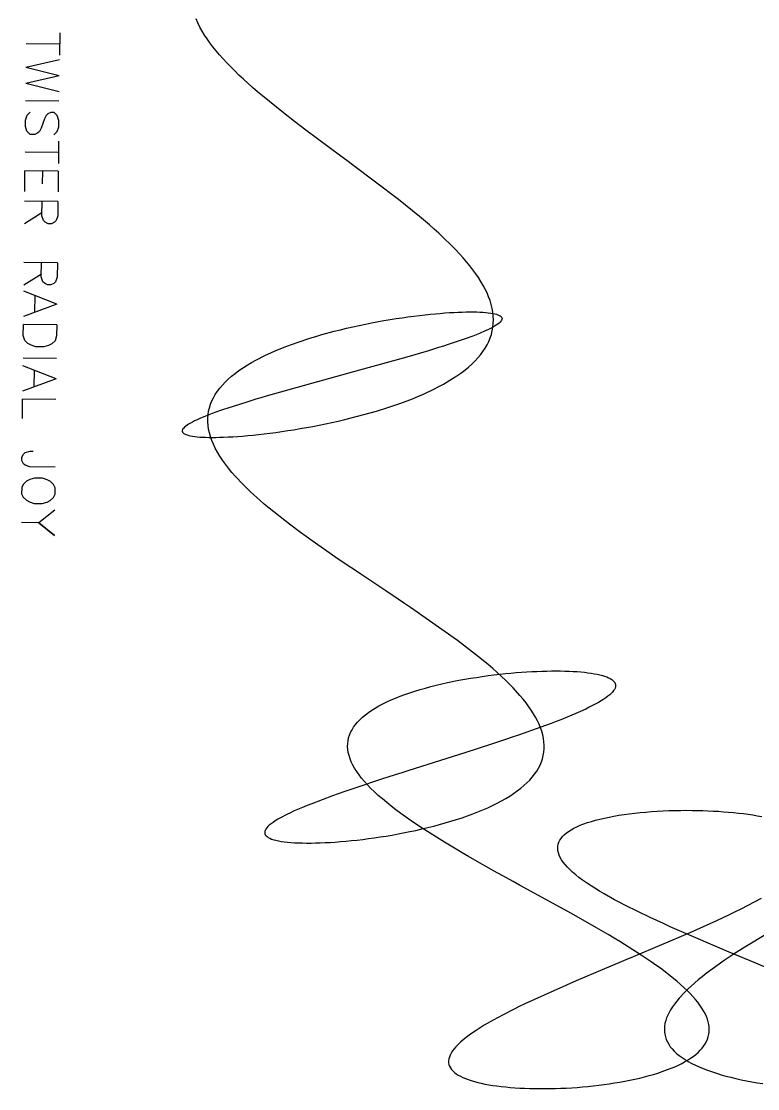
# Model space of a CAD drawing. Extents: x -41 to 52, y -51 to 59.
# Drawn here: x -41 to 4.4, y -50.7 to 15.1 of the extents above; entities that cross this region are included whole.
import ezdxf

# ---------------------------------------------------------------- set-up
doc = ezdxf.new("R2010")
doc.units = 0
doc.layers.add('LAYER1', color=7, linetype='CONTINUOUS')

msp = doc.modelspace()

# ---------------------------------------------------------------- linework, layer by layer
at = {"layer": 'LAYER1', "color": 175}
for p, q in [((-30.101, 14.953), (-30.212, 15.202)), ((-29.974, 14.7), (-30.101, 14.953)), ((-29.831, 14.446), (-29.974, 14.7)), ((-29.686, 14.209), (-29.831, 14.446)), ((-29.528, 13.97), (-29.686, 14.209)), ((-29.357, 13.729), (-29.528, 13.97)), ((-29.174, 13.487), (-29.357, 13.729)), ((-28.978, 13.243), (-29.174, 13.487)), ((-28.771, 12.997), (-28.978, 13.243)), ((-28.552, 12.749), (-28.771, 12.997)), ((-28.322, 12.5), (-28.552, 12.749)), ((-27.83, 11.997), (-28.322, 12.5)), ((-27.568, 11.744), (-27.83, 11.997)), ((-27.297, 11.489), (-27.568, 11.744)), ((-26.728, 10.975), (-27.297, 11.489)), ((-26.431, 10.717), (-26.728, 10.975)), ((-26.125, 10.458), (-26.431, 10.717)), ((-24.835, 9.411), (-26.125, 10.458)), ((-24.154, 8.883), (-24.835, 9.411)), ((-23.807, 8.618), (-24.154, 8.883)), ((-23.456, 8.353), (-23.807, 8.618)), ((-22.024, 7.287), (-23.456, 8.353)), ((-21.298, 6.753), (-22.024, 7.287)), ((-20.935, 6.486), (-21.298, 6.753)), ((-20.572, 6.219), (-20.935, 6.486)), ((-17.752, 4.093), (-20.572, 6.219)), ((-16.451, 3.043), (-17.752, 4.093)), ((-15.842, 2.524), (-16.451, 3.043)), ((-15.55, 2.266), (-15.842, 2.524)), ((-15.266, 2.009), (-15.55, 2.266)), ((-14.226, 0.993), (-15.266, 2.009)), ((-13.768, 0.494), (-14.226, 0.993)), ((-13.555, 0.246), (-13.768, 0.494)), ((-13.355, 0.001), (-13.555, 0.246)), ((-12.99, -0.486), (-13.355, 0.001)), ((-12.826, -0.726), (-12.99, -0.486)), ((-12.675, -0.965), (-12.826, -0.726)), ((-12.537, -1.201), (-12.675, -0.965)), ((-12.412, -1.436), (-12.537, -1.201)), ((-12.3, -1.669), (-12.412, -1.436)), ((-12.202, -1.899), (-12.3, -1.669)), ((-12.112, -2.144), (-12.202, -1.899)), ((-12.038, -2.386), (-12.112, -2.144)), ((-11.981, -2.625), (-12.038, -2.386)), ((-11.939, -2.862), (-11.981, -2.625)), ((-18.266, -3.312), (-17.894, -3.252)), ((-17.894, -3.252), (-17.527, -3.197)), ((-17.527, -3.197), (-17.164, -3.145)), ((-17.164, -3.145), (-16.808, -3.098)), ((-16.808, -3.098), (-16.459, -3.055)), ((-16.459, -3.055), (-16.116, -3.015)), ((-16.116, -3.015), (-15.781, -2.98)), ((-15.781, -2.98), (-15.477, -2.951)), ((-15.477, -2.951), (-15.179, -2.925)), ((-15.179, -2.925), (-14.891, -2.902)), ((-14.891, -2.902), (-14.611, -2.883)), ((-14.611, -2.883), (-14.34, -2.867)), ((-14.34, -2.867), (-14.078, -2.855)), ((-14.078, -2.855), (-13.827, -2.845)), ((-13.827, -2.845), (-13.586, -2.839)), ((-13.586, -2.839), (-13.355, -2.837)), ((-13.355, -2.837), (-13.136, -2.837)), ((-13.136, -2.837), (-12.929, -2.841)), ((-12.929, -2.841), (-12.733, -2.848)), ((-12.733, -2.848), (-12.549, -2.858)), ((-12.549, -2.858), (-12.378, -2.871)), ((-12.378, -2.871), (-12.22, -2.888)), ((-12.22, -2.888), (-12.074, -2.907)), ((-12.074, -2.907), (-11.942, -2.929)), ((-11.942, -2.929), (-11.823, -2.955)), ((-11.914, -3.096), (-11.939, -2.862)), ((-11.904, -3.327), (-11.914, -3.096)), ((-11.823, -2.955), (-11.717, -2.983)), ((-11.717, -2.983), (-11.626, -3.014)), ((-11.626, -3.014), (-11.548, -3.048)), ((-11.548, -3.048), (-11.484, -3.084)), ((-11.484, -3.084), (-11.435, -3.124)), ((-11.435, -3.124), (-11.4, -3.166)), ((-11.4, -3.166), (-11.379, -3.21)), ((-11.372, -3.258), (-11.38, -3.308)), ((-11.379, -3.21), (-11.372, -3.258)), ((-21.707, -4.031), (-21.325, -3.935)), ((-21.325, -3.935), (-20.941, -3.842)), ((-20.941, -3.842), (-20.17, -3.67)), ((-20.17, -3.67), (-19.786, -3.59)), ((-19.786, -3.59), (-19.402, -3.515)), ((-19.402, -3.515), (-18.642, -3.375)), ((-18.642, -3.375), (-18.266, -3.312)), ((-12.242, -3.936), (-12.404, -4.01)), ((-12.094, -3.863), (-12.242, -3.936)), ((-11.959, -3.793), (-12.094, -3.863)), ((-11.975, -4.003), (-11.935, -3.781)), ((-11.837, -3.724), (-11.959, -3.793)), ((-11.935, -3.781), (-11.911, -3.555)), ((-11.911, -3.555), (-11.904, -3.327)), ((-11.729, -3.658), (-11.837, -3.724)), ((-11.636, -3.594), (-11.729, -3.658)), ((-11.556, -3.532), (-11.636, -3.594)), ((-11.491, -3.472), (-11.556, -3.532)), ((-11.44, -3.415), (-11.491, -3.472)), ((-11.403, -3.36), (-11.44, -3.415)), ((-11.38, -3.308), (-11.403, -3.36)), ((-23.93, -4.694), (-23.207, -4.457)), ((-23.207, -4.457), (-22.838, -4.344)), ((-22.838, -4.344), (-22.465, -4.236)), ((-22.465, -4.236), (-21.707, -4.031)), ((-13.639, -4.495), (-14.691, -4.85)), ((-13.179, -4.327), (-13.639, -4.495)), ((-12.967, -4.245), (-13.179, -4.327)), ((-12.767, -4.165), (-12.967, -4.245)), ((-12.404, -4.01), (-12.767, -4.165)), ((-12.19, -4.652), (-12.102, -4.439)), ((-12.102, -4.439), (-12.03, -4.223)), ((-12.03, -4.223), (-11.975, -4.003)), ((-25.617, -5.358), (-25.296, -5.217)), ((-25.296, -5.217), (-24.628, -4.948)), ((-24.628, -4.948), (-24.283, -4.819)), ((-24.283, -4.819), (-23.93, -4.694)), ((-15.897, -5.225), (-17.23, -5.617)), ((-15.277, -5.036), (-15.897, -5.225)), ((-14.979, -4.942), (-15.277, -5.036)), ((-14.691, -4.85), (-14.979, -4.942)), ((-12.549, -5.272), (-12.414, -5.069)), ((-12.414, -5.069), (-12.294, -4.862)), ((-12.294, -4.862), (-12.19, -4.652)), ((-26.802, -5.959), (-26.522, -5.803)), ((-26.522, -5.803), (-25.929, -5.502)), ((-25.929, -5.502), (-25.617, -5.358)), ((-17.23, -5.617), (-20.146, -6.431)), ((-13.239, -6.051), (-13.044, -5.862)), ((-13.044, -5.862), (-12.864, -5.669)), ((-12.864, -5.669), (-12.699, -5.472)), ((-12.699, -5.472), (-12.549, -5.272)), ((-27.804, -6.621), (-27.572, -6.45)), ((-27.572, -6.45), (-27.071, -6.119)), ((-27.071, -6.119), (-26.802, -5.959)), ((-20.516, -6.532), (-20.887, -6.634)), ((-20.146, -6.431), (-20.516, -6.532)), ((-13.905, -6.599), (-13.669, -6.42)), ((-13.669, -6.42), (-13.447, -6.237)), ((-13.447, -6.237), (-13.239, -6.051)), ((-28.592, -7.342), (-28.416, -7.156)), ((-28.416, -7.156), (-28.226, -6.974)), ((-28.226, -6.974), (-28.022, -6.796)), ((-28.022, -6.796), (-27.804, -6.621)), ((-21.63, -6.837), (-23.106, -7.241)), ((-20.887, -6.634), (-21.63, -6.837)), ((-14.972, -7.277), (-14.414, -6.946)), ((-14.414, -6.946), (-14.153, -6.774)), ((-14.153, -6.774), (-13.905, -6.599)), ((-29.029, -7.919), (-28.899, -7.723)), ((-28.899, -7.723), (-28.753, -7.531)), ((-28.753, -7.531), (-28.592, -7.342)), ((-23.106, -7.241), (-25.895, -8.028)), ((-16.217, -7.895), (-15.574, -7.594)), ((-15.574, -7.594), (-15.268, -7.438)), ((-15.268, -7.438), (-14.972, -7.277)), ((-29.391, -8.735), (-29.325, -8.526)), ((-29.325, -8.526), (-29.242, -8.32)), ((-29.242, -8.32), (-29.144, -8.118)), ((-29.144, -8.118), (-29.029, -7.919)), ((-27.145, -8.403), (-28.26, -8.76)), ((-26.535, -8.218), (-27.145, -8.403)), ((-26.218, -8.123), (-26.535, -8.218)), ((-25.895, -8.028), (-26.218, -8.123)), ((-17.972, -8.579), (-17.606, -8.45)), ((-17.606, -8.45), (-16.896, -8.18)), ((-16.896, -8.18), (-16.552, -8.04)), ((-16.552, -8.04), (-16.217, -7.895)), ((-29.425, -9.175), (-29.624, -9.253)), ((-29.491, -9.38), (-29.475, -9.162)), ((-29.475, -9.162), (-29.441, -8.947)), ((-29.441, -8.947), (-29.391, -8.735)), ((-29.214, -9.095), (-29.425, -9.175)), ((-28.759, -8.93), (-29.214, -9.095)), ((-28.514, -8.846), (-28.759, -8.93)), ((-28.26, -8.76), (-28.514, -8.846)), ((-20.662, -9.367), (-19.876, -9.162)), ((-19.876, -9.162), (-19.487, -9.054)), ((-19.487, -9.054), (-19.101, -8.941)), ((-19.101, -8.941), (-18.343, -8.704)), ((-18.343, -8.704), (-17.972, -8.579)), ((-30.766, -9.812), (-30.849, -9.872)), ((-30.669, -9.749), (-30.766, -9.812)), ((-30.559, -9.684), (-30.669, -9.749)), ((-30.435, -9.617), (-30.559, -9.684)), ((-30.298, -9.548), (-30.435, -9.617)), ((-30.149, -9.477), (-30.298, -9.548)), ((-29.986, -9.404), (-30.149, -9.477)), ((-29.624, -9.253), (-29.986, -9.404)), ((-29.491, -9.601), (-29.491, -9.38)), ((-29.475, -9.825), (-29.491, -9.601)), ((-29.441, -10.052), (-29.475, -9.825)), ((-23.032, -9.883), (-22.64, -9.807)), ((-22.64, -9.807), (-22.245, -9.728)), ((-22.245, -9.728), (-21.453, -9.556)), ((-21.453, -9.556), (-21.057, -9.463)), ((-21.057, -9.463), (-20.662, -9.367)), ((-31.043, -10.092), (-31.057, -10.141)), ((-31.057, -10.141), (-31.057, -10.188)), ((-31.057, -10.188), (-31.043, -10.232)), ((-31.016, -10.041), (-31.043, -10.092)), ((-31.043, -10.232), (-31.015, -10.273)), ((-30.974, -9.987), (-31.016, -10.041)), ((-31.015, -10.273), (-30.972, -10.312)), ((-30.918, -9.931), (-30.974, -9.987)), ((-30.972, -10.312), (-30.916, -10.349)), ((-30.849, -9.872), (-30.918, -9.931)), ((-30.916, -10.349), (-30.847, -10.382)), ((-30.847, -10.382), (-30.763, -10.413)), ((-30.763, -10.413), (-30.666, -10.441)), ((-30.666, -10.441), (-30.556, -10.466)), ((-30.556, -10.466), (-30.432, -10.489)), ((-30.432, -10.489), (-30.295, -10.508)), ((-30.295, -10.508), (-30.146, -10.525)), ((-29.391, -10.281), (-29.441, -10.052)), ((-29.325, -10.514), (-29.391, -10.281)), ((-27.955, -10.521), (-27.657, -10.501)), ((-27.657, -10.501), (-27.349, -10.477)), ((-27.349, -10.477), (-27.031, -10.45)), ((-27.031, -10.45), (-26.703, -10.418)), ((-26.703, -10.418), (-26.366, -10.383)), ((-26.366, -10.383), (-26.021, -10.343)), ((-26.021, -10.343), (-25.668, -10.3)), ((-25.668, -10.3), (-25.308, -10.253)), ((-25.308, -10.253), (-24.568, -10.146)), ((-24.568, -10.146), (-24.191, -10.086)), ((-24.191, -10.086), (-23.808, -10.023)), ((-23.808, -10.023), (-23.032, -9.883)), ((-30.146, -10.525), (-29.984, -10.539)), ((-29.984, -10.539), (-29.809, -10.549)), ((-29.809, -10.549), (-29.622, -10.557)), ((-29.622, -10.557), (-29.424, -10.562)), ((-29.424, -10.562), (-29.214, -10.563)), ((-29.242, -10.749), (-29.325, -10.514)), ((-29.142, -10.986), (-29.242, -10.749)), ((-29.214, -10.563), (-28.992, -10.562)), ((-29.026, -11.226), (-29.142, -10.986)), ((-28.992, -10.562), (-28.76, -10.557)), ((-28.76, -10.557), (-28.517, -10.549)), ((-28.517, -10.549), (-28.242, -10.537)), ((-28.242, -10.537), (-27.955, -10.521)), ((-28.894, -11.469), (-29.026, -11.226)), ((-28.746, -11.713), (-28.894, -11.469)), ((-28.583, -11.961), (-28.746, -11.713)), ((-28.404, -12.21), (-28.583, -11.961)), ((-28.209, -12.461), (-28.404, -12.21)), ((-28, -12.715), (-28.209, -12.461)), ((-27.777, -12.971), (-28, -12.715)), ((-27.328, -13.447), (-27.777, -12.971)), ((-27.086, -13.688), (-27.328, -13.447)), ((-26.833, -13.93), (-27.086, -13.688)), ((-26.295, -14.418), (-26.833, -13.93)), ((-26.011, -14.664), (-26.295, -14.418)), ((-25.717, -14.911), (-26.011, -14.664)), ((-24.454, -15.911), (-25.717, -14.911)), ((-23.776, -16.417), (-24.454, -15.911)), ((-23.427, -16.671), (-23.776, -16.417)), ((-23.072, -16.925), (-23.427, -16.671)), ((-21.602, -17.949), (-23.072, -16.925)), ((-20.845, -18.464), (-21.602, -17.949)), ((-20.462, -18.721), (-20.845, -18.464)), ((-20.077, -18.979), (-20.462, -18.721)), ((-18.532, -20.01), (-20.077, -18.979)), ((-17.762, -20.525), (-18.532, -20.01)), ((-17.38, -20.782), (-17.762, -20.525)), ((-17, -21.038), (-17.38, -20.782)), ((-14.114, -23.068), (-17, -21.038)), ((-12.824, -24.061), (-14.114, -23.068)), ((-12.23, -24.55), (-12.824, -24.061)), ((-11.948, -24.793), (-12.23, -24.55)), ((-11.675, -25.034), (-11.948, -24.793)), ((-9.538, -24.978), (-9.228, -24.964)), ((-9.228, -24.964), (-8.924, -24.952)), ((-8.924, -24.952), (-8.625, -24.944)), ((-8.625, -24.944), (-8.334, -24.94)), ((-8.334, -24.94), (-8.049, -24.939)), ((-8.049, -24.939), (-7.772, -24.941)), ((-7.772, -24.941), (-7.504, -24.946)), ((-7.504, -24.946), (-7.243, -24.955)), ((-7.243, -24.955), (-6.992, -24.967)), ((-6.992, -24.967), (-6.75, -24.982)), ((-14.736, -25.66), (-14.03, -25.516)), ((-14.03, -25.516), (-13.672, -25.451)), ((-13.672, -25.451), (-13.313, -25.389)), ((-13.313, -25.389), (-12.953, -25.332)), ((-12.953, -25.332), (-12.591, -25.278)), ((-12.591, -25.278), (-12.23, -25.228)), ((-12.23, -25.228), (-11.87, -25.182)), ((-11.87, -25.182), (-11.511, -25.14)), ((-11.162, -25.511), (-11.675, -25.034)), ((-11.511, -25.14), (-11.155, -25.103)), ((-10.922, -25.748), (-11.162, -25.511)), ((-11.155, -25.103), (-10.824, -25.071)), ((-10.824, -25.071), (-10.497, -25.043)), ((-10.497, -25.043), (-10.173, -25.018)), ((-10.173, -25.018), (-9.853, -24.996)), ((-9.853, -24.996), (-9.538, -24.978)), ((-6.75, -24.982), (-6.518, -25)), ((-6.518, -25), (-6.295, -25.022)), ((-6.295, -25.022), (-6.084, -25.047)), ((-6.084, -25.047), (-5.883, -25.075)), ((-5.883, -25.075), (-5.694, -25.106)), ((-5.694, -25.106), (-5.517, -25.14)), ((-5.517, -25.14), (-5.351, -25.177)), ((-5.351, -25.177), (-5.197, -25.217)), ((-5.197, -25.217), (-5.057, -25.26)), ((-5.057, -25.26), (-4.928, -25.306)), ((-4.928, -25.306), (-4.813, -25.355)), ((-4.813, -25.355), (-4.711, -25.407)), ((-4.711, -25.407), (-4.623, -25.461)), ((-4.623, -25.461), (-4.548, -25.518)), ((-4.548, -25.518), (-4.487, -25.578)), ((-4.487, -25.578), (-4.439, -25.641)), ((-17.349, -26.389), (-16.737, -26.183)), ((-16.737, -26.183), (-16.419, -26.086)), ((-16.419, -26.086), (-16.094, -25.993)), ((-16.094, -25.993), (-15.763, -25.904)), ((-15.763, -25.904), (-15.426, -25.818)), ((-15.426, -25.818), (-15.083, -25.737)), ((-15.083, -25.737), (-14.736, -25.66)), ((-10.693, -25.982), (-10.922, -25.748)), ((-10.271, -26.446), (-10.693, -25.982)), ((-4.572, -26.235), (-4.653, -26.32)), ((-4.506, -26.152), (-4.572, -26.235)), ((-4.454, -26.072), (-4.506, -26.152)), ((-4.416, -25.994), (-4.454, -26.072)), ((-4.439, -25.641), (-4.406, -25.707)), ((-4.392, -25.918), (-4.416, -25.994)), ((-4.406, -25.707), (-4.387, -25.775)), ((-4.382, -25.845), (-4.392, -25.918)), ((-4.387, -25.775), (-4.382, -25.845)), ((-18.71, -26.968), (-18.459, -26.845)), ((-18.459, -26.845), (-18.197, -26.725)), ((-18.197, -26.725), (-17.924, -26.609)), ((-17.924, -26.609), (-17.641, -26.497)), ((-17.641, -26.497), (-17.349, -26.389)), ((-10.078, -26.676), (-10.271, -26.446)), ((-9.898, -26.903), (-10.078, -26.676)), ((-9.577, -27.352), (-9.898, -26.903)), ((-5.431, -26.874), (-5.798, -27.074)), ((-5.267, -26.777), (-5.431, -26.874)), ((-5.117, -26.681), (-5.267, -26.777)), ((-4.98, -26.588), (-5.117, -26.681)), ((-4.857, -26.496), (-4.98, -26.588)), ((-4.748, -26.407), (-4.857, -26.496)), ((-4.653, -26.32), (-4.748, -26.407)), ((-19.782, -27.639), (-19.594, -27.498)), ((-19.594, -27.498), (-19.392, -27.36)), ((-19.392, -27.36), (-19.177, -27.226)), ((-19.177, -27.226), (-18.95, -27.095)), ((-18.95, -27.095), (-18.71, -26.968)), ((-9.435, -27.573), (-9.577, -27.352)), ((-9.308, -27.792), (-9.435, -27.573)), ((-6.683, -27.496), (-7.755, -27.942)), ((-6.216, -27.282), (-6.683, -27.496)), ((-6.001, -27.177), (-6.216, -27.282)), ((-5.798, -27.074), (-6.001, -27.177)), ((-20.51, -28.397), (-20.394, -28.239)), ((-20.394, -28.239), (-20.263, -28.084)), ((-20.263, -28.084), (-20.117, -27.932)), ((-20.117, -27.932), (-19.957, -27.784)), ((-19.957, -27.784), (-19.782, -27.639)), ((-9.194, -28.008), (-9.308, -27.792)), ((-9.093, -28.223), (-9.194, -28.008)), ((-9.006, -28.435), (-9.093, -28.223)), ((-8.353, -28.173), (-8.99, -28.409)), ((-8.049, -28.057), (-8.353, -28.173)), ((-7.755, -27.942), (-8.049, -28.057)), ((-20.817, -29.062), (-20.764, -28.891)), ((-20.764, -28.891), (-20.695, -28.723)), ((-20.695, -28.723), (-20.61, -28.559)), ((-20.61, -28.559), (-20.51, -28.397)), ((-10.362, -28.891), (-10.753, -29.024)), ((-8.99, -28.409), (-10.362, -28.891)), ((-8.934, -28.645), (-9.006, -28.435)), ((-8.871, -28.867), (-8.934, -28.645)), ((-8.825, -29.087), (-8.871, -28.867)), ((-20.879, -29.593), (-20.875, -29.413)), ((-20.875, -29.413), (-20.854, -29.236)), ((-20.854, -29.236), (-20.817, -29.062)), ((-11.968, -29.428), (-13.658, -29.973)), ((-11.151, -29.158), (-11.968, -29.428)), ((-10.753, -29.024), (-11.151, -29.158)), ((-8.794, -29.303), (-8.825, -29.087)), ((-8.78, -29.517), (-8.794, -29.303)), ((-8.782, -29.727), (-8.78, -29.517)), ((-20.867, -29.776), (-20.879, -29.593)), ((-20.838, -29.961), (-20.867, -29.776)), ((-20.793, -30.15), (-20.838, -29.961)), ((-20.731, -30.341), (-20.793, -30.15)), ((-13.658, -29.973), (-17.113, -31.067)), ((-8.885, -30.34), (-8.835, -30.139)), ((-8.835, -30.139), (-8.801, -29.934)), ((-8.801, -29.934), (-8.782, -29.727)), ((-20.653, -30.535), (-20.731, -30.341)), ((-20.558, -30.731), (-20.653, -30.535)), ((-20.447, -30.93), (-20.558, -30.731)), ((-9.13, -30.923), (-9.033, -30.732)), ((-9.033, -30.732), (-8.951, -30.538)), ((-8.951, -30.538), (-8.885, -30.34)), ((-20.32, -31.131), (-20.447, -30.93)), ((-20.176, -31.335), (-20.32, -31.131)), ((-20.017, -31.54), (-20.176, -31.335)), ((-17.959, -31.337), (-18.788, -31.604)), ((-17.538, -31.202), (-17.959, -31.337)), ((-17.113, -31.067), (-17.538, -31.202)), ((-9.669, -31.653), (-9.512, -31.476)), ((-9.512, -31.476), (-9.37, -31.295)), ((-9.37, -31.295), (-9.242, -31.111)), ((-9.242, -31.111), (-9.13, -30.923)), ((-20.37, -32.127), (-20.746, -32.255)), ((-18.788, -31.604), (-20.37, -32.127)), ((-19.843, -31.749), (-20.017, -31.54)), ((-19.652, -31.959), (-19.843, -31.749)), ((-19.447, -32.171), (-19.652, -31.959)), ((-19.227, -32.386), (-19.447, -32.171)), ((-10.435, -32.326), (-10.223, -32.163)), ((-10.223, -32.163), (-10.025, -31.997)), ((-10.025, -31.997), (-9.84, -31.827)), ((-9.84, -31.827), (-9.669, -31.653)), ((-21.817, -32.631), (-23.093, -33.111)), ((-21.113, -32.382), (-21.817, -32.631)), ((-20.746, -32.255), (-21.113, -32.382)), ((-18.992, -32.602), (-19.227, -32.386)), ((-18.743, -32.821), (-18.992, -32.602)), ((-18.204, -33.262), (-18.743, -32.821)), ((-11.404, -32.938), (-11.144, -32.791)), ((-11.144, -32.791), (-10.896, -32.639)), ((-10.896, -32.639), (-10.659, -32.484)), ((-10.659, -32.484), (-10.435, -32.326)), ((-23.656, -33.339), (-24.164, -33.56)), ((-23.381, -33.226), (-23.656, -33.339)), ((-23.093, -33.111), (-23.381, -33.226)), ((-17.915, -33.486), (-18.204, -33.262)), ((-17.613, -33.711), (-17.915, -33.486)), ((-12.858, -33.616), (-12.548, -33.488)), ((-12.548, -33.488), (-12.248, -33.357)), ((-12.248, -33.357), (-11.675, -33.082)), ((-11.675, -33.082), (-11.404, -32.938)), ((-25.177, -34.072), (-25.332, -34.167)), ((-25.005, -33.974), (-25.177, -34.072)), ((-24.615, -33.772), (-25.005, -33.974)), ((-24.397, -33.667), (-24.615, -33.772)), ((-24.164, -33.56), (-24.397, -33.667)), ((-16.973, -34.165), (-17.613, -33.711)), ((-14.867, -34.297), (-14.172, -34.086)), ((-14.172, -34.086), (-13.833, -33.975)), ((-13.833, -33.975), (-13.501, -33.859)), ((-13.501, -33.859), (-13.176, -33.74)), ((-13.176, -33.74), (-12.858, -33.616)), ((-5.874, -34.199), (-5.62, -34.127)), ((-5.62, -34.127), (-5.353, -34.058)), ((-5.353, -34.058), (-5.076, -33.993)), ((-5.076, -33.993), (-4.787, -33.933)), ((-4.787, -33.933), (-4.489, -33.876)), ((-4.489, -33.876), (-4.181, -33.824)), ((-4.181, -33.824), (-3.864, -33.775)), ((-3.864, -33.775), (-3.539, -33.731)), ((-3.539, -33.731), (-3.207, -33.691)), ((-3.207, -33.691), (-2.867, -33.655)), ((-2.867, -33.655), (-2.522, -33.623)), ((-2.522, -33.623), (-2.172, -33.596)), ((-2.172, -33.596), (-1.817, -33.572)), ((-1.817, -33.572), (-1.458, -33.553)), ((-1.458, -33.553), (-1.096, -33.538)), ((-1.096, -33.538), (-0.732, -33.528)), ((-0.732, -33.528), (-0.366, -33.521)), ((-0.366, -33.521), (0, -33.519)), ((0, -33.519), (0.327, -33.521)), ((0.327, -33.521), (0.654, -33.526)), ((0.654, -33.526), (0.98, -33.534)), ((0.98, -33.534), (1.304, -33.546)), ((1.304, -33.546), (1.626, -33.562)), ((1.626, -33.562), (1.946, -33.58)), ((1.946, -33.58), (2.262, -33.602)), ((2.262, -33.602), (2.574, -33.628)), ((2.574, -33.628), (2.882, -33.656)), ((2.882, -33.656), (3.185, -33.688)), ((3.185, -33.688), (3.483, -33.724)), ((3.483, -33.724), (3.775, -33.762)), ((3.775, -33.762), (4.06, -33.805)), ((4.06, -33.805), (4.339, -33.85)), ((4.339, -33.85), (4.61, -33.898)), ((-25.96, -34.754), (-25.982, -34.826)), ((-25.92, -34.679), (-25.96, -34.754)), ((-25.864, -34.601), (-25.92, -34.679)), ((-25.791, -34.52), (-25.864, -34.601)), ((-25.701, -34.436), (-25.791, -34.52)), ((-25.595, -34.349), (-25.701, -34.436)), ((-25.472, -34.259), (-25.595, -34.349)), ((-25.332, -34.167), (-25.472, -34.259)), ((-17.041, -34.829), (-16.673, -34.751)), ((-16.636, -34.395), (-16.973, -34.165)), ((-16.673, -34.751), (-16.306, -34.668)), ((-16.288, -34.625), (-16.636, -34.395)), ((-16.306, -34.668), (-15.58, -34.491)), ((-14.923, -35.485), (-16.288, -34.625)), ((-15.58, -34.491), (-15.222, -34.396)), ((-15.222, -34.396), (-14.867, -34.297)), ((-7.418, -34.918), (-7.277, -34.815)), ((-7.277, -34.815), (-7.121, -34.716)), ((-7.121, -34.716), (-6.949, -34.62)), ((-6.949, -34.62), (-6.762, -34.528)), ((-6.762, -34.528), (-6.56, -34.44)), ((-6.56, -34.44), (-6.345, -34.356)), ((-6.345, -34.356), (-6.116, -34.276)), ((-6.116, -34.276), (-5.874, -34.199)), ((-25.982, -34.826), (-25.987, -34.895)), ((-25.987, -34.895), (-25.976, -34.961)), ((-25.976, -34.961), (-25.948, -35.023)), ((-25.948, -35.023), (-25.903, -35.082)), ((-25.903, -35.082), (-25.841, -35.138)), ((-25.841, -35.138), (-25.763, -35.19)), ((-25.763, -35.19), (-25.669, -35.239)), ((-25.669, -35.239), (-25.559, -35.284)), ((-25.559, -35.284), (-25.433, -35.325)), ((-25.433, -35.325), (-25.291, -35.363)), ((-25.291, -35.363), (-25.134, -35.397)), ((-25.134, -35.397), (-24.963, -35.428)), ((-24.963, -35.428), (-24.777, -35.455)), ((-24.777, -35.455), (-24.577, -35.477)), ((-24.577, -35.477), (-24.367, -35.496)), ((-21.955, -35.49), (-21.638, -35.47)), ((-21.638, -35.47), (-21.313, -35.445)), ((-21.313, -35.445), (-20.981, -35.416)), ((-20.981, -35.416), (-20.643, -35.384)), ((-20.643, -35.384), (-20.299, -35.347)), ((-20.299, -35.347), (-19.949, -35.306)), ((-19.949, -35.306), (-19.595, -35.261)), ((-19.595, -35.261), (-19.237, -35.212)), ((-19.237, -35.212), (-18.875, -35.158)), ((-18.875, -35.158), (-18.511, -35.101)), ((-18.511, -35.101), (-18.145, -35.039)), ((-18.145, -35.039), (-17.777, -34.973)), ((-17.777, -34.973), (-17.041, -34.829)), ((-7.877, -35.484), (-7.819, -35.364)), ((-7.819, -35.364), (-7.744, -35.247)), ((-7.744, -35.247), (-7.652, -35.134)), ((-7.652, -35.134), (-7.543, -35.024)), ((-7.543, -35.024), (-7.418, -34.918)), ((-24.367, -35.496), (-24.144, -35.511)), ((-24.144, -35.511), (-23.909, -35.522)), ((-23.909, -35.522), (-23.661, -35.529)), ((-23.661, -35.529), (-23.403, -35.532)), ((-23.403, -35.532), (-23.133, -35.532)), ((-23.133, -35.532), (-22.853, -35.527)), ((-22.853, -35.527), (-22.563, -35.519)), ((-22.563, -35.519), (-22.263, -35.506)), ((-22.263, -35.506), (-21.955, -35.49)), ((-14.197, -35.919), (-14.923, -35.485)), ((-13.825, -36.137), (-14.197, -35.919)), ((-7.946, -35.864), (-7.941, -35.734)), ((-7.934, -35.997), (-7.946, -35.864)), ((-7.941, -35.734), (-7.918, -35.608)), ((-7.904, -36.133), (-7.934, -35.997)), ((-7.918, -35.608), (-7.877, -35.484)), ((-7.856, -36.272), (-7.904, -36.133)), ((-13.448, -36.356), (-13.825, -36.137)), ((-11.894, -37.235), (-13.448, -36.356)), ((-7.791, -36.414), (-7.856, -36.272)), ((-7.708, -36.559), (-7.791, -36.414)), ((-7.607, -36.706), (-7.708, -36.559)), ((-7.488, -36.856), (-7.607, -36.706)), ((-11.099, -37.676), (-11.894, -37.235)), ((-7.352, -37.009), (-7.488, -36.856)), ((-7.199, -37.165), (-7.352, -37.009)), ((-7.028, -37.322), (-7.199, -37.165)), ((-6.841, -37.483), (-7.028, -37.322)), ((-10.698, -37.897), (-11.099, -37.676)), ((-10.296, -38.118), (-10.698, -37.897)), ((-6.637, -37.645), (-6.841, -37.483)), ((-6.417, -37.81), (-6.637, -37.645)), ((-6.181, -37.977), (-6.417, -37.81)), ((-5.662, -38.317), (-6.181, -37.977)), ((-7.098, -39.876), (-10.296, -38.118)), ((-5.38, -38.49), (-5.662, -38.317)), ((-5.084, -38.665), (-5.38, -38.49)), ((-4.45, -39.019), (-5.084, -38.665)), ((-4.113, -39.199), (-4.45, -39.019)), ((-3.764, -39.38), (-4.113, -39.199)), ((-2.257, -40.118), (-3.764, -39.38)), ((4.576, -38.951), (3.334, -39.598)), ((-5.567, -40.743), (-7.098, -39.876)), ((2.599, -39.955), (1.828, -40.317)), ((2.971, -39.776), (2.599, -39.955)), ((3.334, -39.598), (2.971, -39.776)), ((-1.444, -40.493), (-2.257, -40.118)), ((-1.025, -40.682), (-1.444, -40.493)), ((-0.599, -40.871), (-1.025, -40.682)), ((1.828, -40.317), (0.193, -41.05)), ((-4.833, -41.171), (-5.567, -40.743)), ((-4.475, -41.384), (-4.833, -41.171)), ((-4.125, -41.596), (-4.475, -41.384)), ((0.193, -41.05), (-3.302, -42.537)), ((2.603, -42.244), (-0.599, -40.871)), ((4.96, -41.096), (3.566, -41.941)), ((-2.801, -42.432), (-4.125, -41.596)), ((3.566, -41.941), (3.237, -42.149)), ((-3.302, -42.537), (-3.747, -42.723)), ((-2.193, -42.841), (-2.801, -42.432)), ((2.916, -42.356), (2.302, -42.766)), ((4.246, -42.931), (2.603, -42.244)), ((3.237, -42.149), (2.916, -42.356)), ((-5.074, -43.278), (-6.803, -44.012)), ((-4.191, -42.908), (-5.074, -43.278)), ((-3.747, -42.723), (-4.191, -42.908)), ((-1.903, -43.044), (-2.193, -42.841)), ((-1.624, -43.245), (-1.903, -43.044)), ((-0.617, -44.033), (-1.624, -43.245)), ((2.302, -42.766), (1.194, -43.568)), ((5.063, -43.274), (4.246, -42.931)), ((-6.803, -44.012), (-9.961, -45.432)), ((0.706, -43.959), (0.264, -44.342)), ((0.944, -43.764), (0.706, -43.959)), ((1.194, -43.568), (0.944, -43.764)), ((-0.184, -44.416), (-0.617, -44.033)), ((0.014, -44.604), (-0.184, -44.416)), ((0.062, -44.531), (-0.128, -44.718)), ((0.199, -44.791), (0.014, -44.604)), ((0.264, -44.342), (0.062, -44.531)), ((-0.62, -45.266), (-0.758, -45.444)), ((-0.469, -45.085), (-0.62, -45.266)), ((-0.128, -44.718), (-0.469, -45.085)), ((0.531, -45.157), (0.199, -44.791)), ((0.677, -45.338), (0.531, -45.157)), ((-10.659, -45.773), (-11.312, -46.107)), ((-10.315, -45.603), (-10.659, -45.773)), ((-9.961, -45.432), (-10.315, -45.603)), ((-1.09, -45.965), (-1.173, -46.134)), ((-0.993, -45.794), (-1.09, -45.965)), ((-0.882, -45.62), (-0.993, -45.794)), ((-0.758, -45.444), (-0.882, -45.62)), ((0.81, -45.515), (0.677, -45.338)), ((0.929, -45.691), (0.81, -45.515)), ((1.034, -45.864), (0.929, -45.691)), ((1.126, -46.035), (1.034, -45.864)), ((-11.915, -46.434), (-12.466, -46.753)), ((-11.62, -46.272), (-11.915, -46.434)), ((-11.312, -46.107), (-11.62, -46.272)), ((-1.342, -46.64), (-1.371, -46.812)), ((-1.298, -46.465), (-1.342, -46.64)), ((-1.243, -46.301), (-1.298, -46.465)), ((-1.173, -46.134), (-1.243, -46.301)), ((1.203, -46.203), (1.126, -46.035)), ((1.267, -46.369), (1.203, -46.203)), ((1.317, -46.532), (1.267, -46.369)), ((1.353, -46.693), (1.317, -46.532)), ((-13.186, -47.214), (-13.396, -47.364)), ((-12.96, -47.063), (-13.186, -47.214)), ((-12.72, -46.909), (-12.96, -47.063)), ((-12.466, -46.753), (-12.72, -46.909)), ((-1.371, -46.812), (-1.382, -46.98)), ((-1.382, -46.98), (-1.378, -47.146)), ((-1.378, -47.146), (-1.357, -47.308)), ((1.375, -46.851), (1.353, -46.693)), ((1.357, -47.308), (1.377, -47.159)), ((1.383, -47.006), (1.375, -46.851)), ((1.377, -47.159), (1.383, -47.006)), ((-14.08, -47.935), (-14.211, -48.071)), ((-13.933, -47.796), (-14.08, -47.935)), ((-13.77, -47.654), (-13.933, -47.796)), ((-13.591, -47.51), (-13.77, -47.654)), ((-13.396, -47.364), (-13.591, -47.51)), ((-1.357, -47.308), (-1.32, -47.467)), ((-1.32, -47.467), (-1.267, -47.622)), ((-1.267, -47.622), (-1.198, -47.775)), ((-1.198, -47.775), (-1.114, -47.923)), ((-1.114, -47.923), (-1.014, -48.068)), ((1.046, -48.024), (1.136, -47.887)), ((1.136, -47.887), (1.213, -47.746)), ((1.213, -47.746), (1.275, -47.602)), ((1.275, -47.602), (1.323, -47.455)), ((1.323, -47.455), (1.357, -47.308)), ((-14.57, -48.586), (-14.618, -48.707)), ((-14.505, -48.462), (-14.57, -48.586)), ((-14.424, -48.334), (-14.505, -48.462)), ((-14.326, -48.204), (-14.424, -48.334)), ((-14.211, -48.071), (-14.326, -48.204)), ((-1.014, -48.068), (-0.899, -48.21)), ((-0.899, -48.21), (-0.769, -48.348)), ((-0.769, -48.348), (-0.625, -48.482)), ((-0.625, -48.482), (-0.466, -48.612)), ((-0.466, -48.612), (-0.293, -48.739)), ((0.398, -48.664), (0.553, -48.543)), ((0.553, -48.543), (0.696, -48.418)), ((0.696, -48.418), (0.826, -48.29)), ((0.826, -48.29), (0.943, -48.159)), ((0.943, -48.159), (1.046, -48.024)), ((-14.649, -48.825), (-14.663, -48.94)), ((-14.663, -48.94), (-14.661, -49.052)), ((-14.661, -49.052), (-14.642, -49.16)), ((-14.618, -48.707), (-14.649, -48.825)), ((-14.642, -49.16), (-14.607, -49.265)), ((-14.607, -49.265), (-14.556, -49.366)), ((-0.781, -49.322), (-0.557, -49.221)), ((-0.557, -49.221), (-0.343, -49.116)), ((-0.343, -49.116), (-0.141, -49.009)), ((-0.293, -48.739), (-0.107, -48.862)), ((-0.141, -49.009), (0.05, -48.897)), ((-0.107, -48.862), (0.093, -48.981)), ((0.05, -48.897), (0.23, -48.783)), ((0.093, -48.981), (0.305, -49.097)), ((0.23, -48.783), (0.398, -48.664)), ((0.305, -49.097), (0.53, -49.208)), ((0.53, -49.208), (0.766, -49.315)), ((-14.556, -49.366), (-14.488, -49.464)), ((-14.488, -49.464), (-14.404, -49.559)), ((-14.404, -49.559), (-14.305, -49.649)), ((-14.305, -49.649), (-14.19, -49.737)), ((-14.19, -49.737), (-14.068, -49.815)), ((-14.068, -49.815), (-13.934, -49.889)), ((-13.934, -49.889), (-13.787, -49.961)), ((-2.899, -50), (-2.606, -49.928)), ((-2.606, -49.928), (-2.321, -49.852)), ((-2.321, -49.852), (-2.043, -49.773)), ((-2.043, -49.773), (-1.773, -49.69)), ((-1.773, -49.69), (-1.511, -49.603)), ((-1.511, -49.603), (-1.015, -49.419)), ((-1.015, -49.419), (-0.781, -49.322)), ((0.766, -49.315), (1.014, -49.419)), ((1.014, -49.419), (1.273, -49.518)), ((1.273, -49.518), (1.822, -49.705)), ((1.822, -49.705), (2.11, -49.792)), ((2.11, -49.792), (2.407, -49.875)), ((2.407, -49.875), (2.713, -49.954)), ((-13.787, -49.961), (-13.628, -50.029)), ((-13.628, -50.029), (-13.456, -50.094)), ((-13.456, -50.094), (-13.273, -50.155)), ((-13.273, -50.155), (-13.078, -50.213)), ((-13.078, -50.213), (-12.872, -50.267)), ((-12.872, -50.267), (-12.655, -50.318)), ((-12.655, -50.318), (-12.428, -50.366)), ((-12.428, -50.366), (-12.19, -50.41)), ((-12.19, -50.41), (-11.944, -50.45)), ((-11.944, -50.45), (-11.688, -50.487)), ((-11.688, -50.487), (-11.423, -50.52)), ((-11.423, -50.52), (-11.15, -50.549)), ((-11.15, -50.549), (-10.87, -50.575)), ((-10.87, -50.575), (-10.582, -50.597)), ((-7.087, -50.594), (-6.754, -50.571)), ((-6.754, -50.571), (-6.42, -50.544)), ((-6.42, -50.544), (-6.087, -50.513)), ((-6.087, -50.513), (-5.754, -50.479)), ((-5.754, -50.479), (-5.424, -50.441)), ((-5.424, -50.441), (-5.095, -50.399)), ((-5.095, -50.399), (-4.769, -50.353)), ((-4.769, -50.353), (-4.446, -50.304)), ((-4.446, -50.304), (-4.127, -50.25)), ((-4.127, -50.25), (-3.812, -50.193)), ((-3.812, -50.193), (-3.198, -50.068)), ((-3.198, -50.068), (-2.899, -50)), ((2.713, -49.954), (3.026, -50.029)), ((3.026, -50.029), (3.346, -50.1)), ((3.346, -50.1), (3.672, -50.166)), ((3.672, -50.166), (4.004, -50.229)), ((4.004, -50.229), (4.341, -50.287)), ((4.341, -50.287), (4.683, -50.34)), ((-10.582, -50.597), (-10.287, -50.616)), ((-10.287, -50.616), (-9.987, -50.63)), ((-9.987, -50.63), (-9.68, -50.641)), ((-9.68, -50.641), (-9.368, -50.649)), ((-9.368, -50.649), (-9.052, -50.652)), ((-9.052, -50.652), (-8.732, -50.652)), ((-8.732, -50.652), (-8.408, -50.648)), ((-8.408, -50.648), (-8.081, -50.64)), ((-8.081, -50.64), (-7.751, -50.628)), ((-7.751, -50.628), (-7.42, -50.613)), ((-7.42, -50.613), (-7.087, -50.594))]:
    msp.add_line(p, q, dxfattribs=at)
at = {"layer": 'LAYER1', "color": 173}
for p, q in [((-38.606, 14.339), (-38.62, 12.968)), ((-38.613, 13.653), (-40.67, 13.674)), ((-38.623, 12.674), (-40.684, 12.205)), ((-38.633, 11.695), (-40.684, 12.205)), ((-38.633, 11.695), (-40.694, 11.226)), ((-38.643, 10.715), (-40.694, 11.226)), ((-38.649, 10.128), (-40.705, 10.149)), ((-40.717, 8.973), (-40.616, 9.266)), ((-40.616, 9.266), (-40.418, 9.46)), ((-39.441, 9.254), (-39.541, 9.059)), ((-39.342, 9.351), (-39.441, 9.254)), ((-39.145, 9.447), (-39.342, 9.351)), ((-38.949, 9.445), (-39.145, 9.447)), ((-38.756, 9.247), (-38.949, 9.445)), ((-38.661, 8.953), (-38.756, 9.247)), ((-40.721, 8.582), (-40.717, 8.973)), ((-40.626, 8.287), (-40.721, 8.582)), ((-39.541, 9.059), (-39.743, 8.474)), ((-38.765, 8.268), (-38.665, 8.561)), ((-38.665, 8.561), (-38.661, 8.953)), ((-40.432, 8.089), (-40.626, 8.287)), ((-40.138, 8.086), (-40.432, 8.089)), ((-39.942, 8.182), (-40.138, 8.086)), ((-39.843, 8.279), (-39.942, 8.182)), ((-39.743, 8.474), (-39.843, 8.279)), ((-38.963, 8.074), (-38.765, 8.268)), ((-38.673, 7.68), (-38.687, 6.309)), ((-40.737, 7.015), (-38.68, 6.994)), ((-40.761, 4.567), (-40.749, 5.84)), ((-38.692, 5.819), (-40.749, 5.84)), ((-39.671, 5.829), (-39.679, 5.045)), ((-38.692, 5.819), (-38.705, 4.546)), ((-38.711, 3.958), (-40.767, 3.979)), ((-39.699, 3.087), (-39.69, 3.968)), ((-38.711, 3.958), (-38.72, 3.077)), ((-40.781, 2.608), (-39.697, 3.283)), ((-39.604, 2.792), (-39.699, 3.087)), ((-39.507, 2.693), (-39.604, 2.792)), ((-39.312, 2.593), (-39.507, 2.693)), ((-38.92, 2.687), (-39.117, 2.591)), ((-38.821, 2.784), (-38.92, 2.687)), ((-38.72, 3.077), (-38.821, 2.784)), ((-39.117, 2.591), (-39.312, 2.593)), ((-38.749, 0.188), (-40.805, 0.209)), ((-39.737, -0.683), (-39.728, 0.198)), ((-38.749, 0.188), (-38.758, -0.693)), ((-40.819, -1.162), (-39.735, -0.487)), ((-39.642, -0.978), (-39.737, -0.683)), ((-39.545, -1.077), (-39.642, -0.978)), ((-39.35, -1.177), (-39.545, -1.077)), ((-39.155, -1.179), (-39.35, -1.177)), ((-38.958, -1.083), (-39.155, -1.179)), ((-38.859, -0.986), (-38.958, -1.083)), ((-38.758, -0.693), (-38.859, -0.986)), ((-38.775, -2.358), (-40.823, -1.554)), ((-40.141, -1.854), (-40.151, -2.834)), ((-38.775, -2.358), (-40.839, -3.12)), ((-40.851, -4.296), (-40.844, -3.61)), ((-38.788, -3.631), (-40.844, -3.61)), ((-38.788, -3.631), (-38.795, -4.316)), ((-40.756, -4.59), (-40.851, -4.296)), ((-40.562, -4.788), (-40.756, -4.59)), ((-38.795, -4.316), (-38.895, -4.609)), ((-40.367, -4.888), (-40.562, -4.788)), ((-40.074, -4.989), (-40.367, -4.888)), ((-39.585, -4.994), (-40.074, -4.989)), ((-39.29, -4.899), (-39.585, -4.994)), ((-39.093, -4.803), (-39.29, -4.899)), ((-38.895, -4.609), (-39.093, -4.803)), ((-40.865, -5.667), (-38.808, -5.687)), ((-38.821, -6.96), (-40.87, -6.156)), ((-40.187, -6.457), (-40.197, -7.436)), ((-38.821, -6.96), (-40.886, -7.723)), ((-40.902, -9.388), (-40.89, -8.213)), ((-38.834, -8.233), (-40.89, -8.213)), ((-40.929, -11.983), (-40.927, -11.787)), ((-40.927, -11.787), (-40.827, -11.592)), ((-40.827, -11.592), (-40.728, -11.495)), ((-40.728, -11.495), (-40.433, -11.4)), ((-40.433, -11.4), (-40.237, -11.402)), ((-40.833, -12.18), (-40.929, -11.983)), ((-40.736, -12.279), (-40.833, -12.18)), ((-40.443, -12.379), (-40.736, -12.279)), ((-38.876, -12.395), (-40.443, -12.379)), ((-40.156, -13.068), (-40.451, -13.163)), ((-39.666, -13.073), (-40.156, -13.068)), ((-39.374, -13.174), (-39.666, -13.073)), ((-40.945, -13.648), (-40.949, -14.039)), ((-40.845, -13.453), (-40.945, -13.648)), ((-40.648, -13.259), (-40.845, -13.453)), ((-40.451, -13.163), (-40.648, -13.259)), ((-39.179, -13.274), (-39.374, -13.174)), ((-38.985, -13.471), (-39.179, -13.274)), ((-38.889, -13.668), (-38.985, -13.471)), ((-38.893, -14.06), (-38.889, -13.668)), ((-40.949, -14.039), (-40.853, -14.236)), ((-40.853, -14.236), (-40.659, -14.434)), ((-40.659, -14.434), (-40.465, -14.534)), ((-39.387, -14.545), (-39.191, -14.449)), ((-39.191, -14.449), (-38.993, -14.255)), ((-38.993, -14.255), (-38.893, -14.06)), ((-40.465, -14.534), (-40.172, -14.635)), ((-40.172, -14.635), (-39.682, -14.64)), ((-38.903, -15.039), (-39.89, -15.813)), ((-39.682, -14.64), (-39.387, -14.545)), ((-39.89, -15.813), (-40.967, -15.802)), ((-38.919, -16.606), (-39.89, -15.813)), ((-39.89, -15.813), (-38.919, -16.606))]:
    msp.add_line(p, q, dxfattribs=at)

doc.saveas('drawing.dxf')
